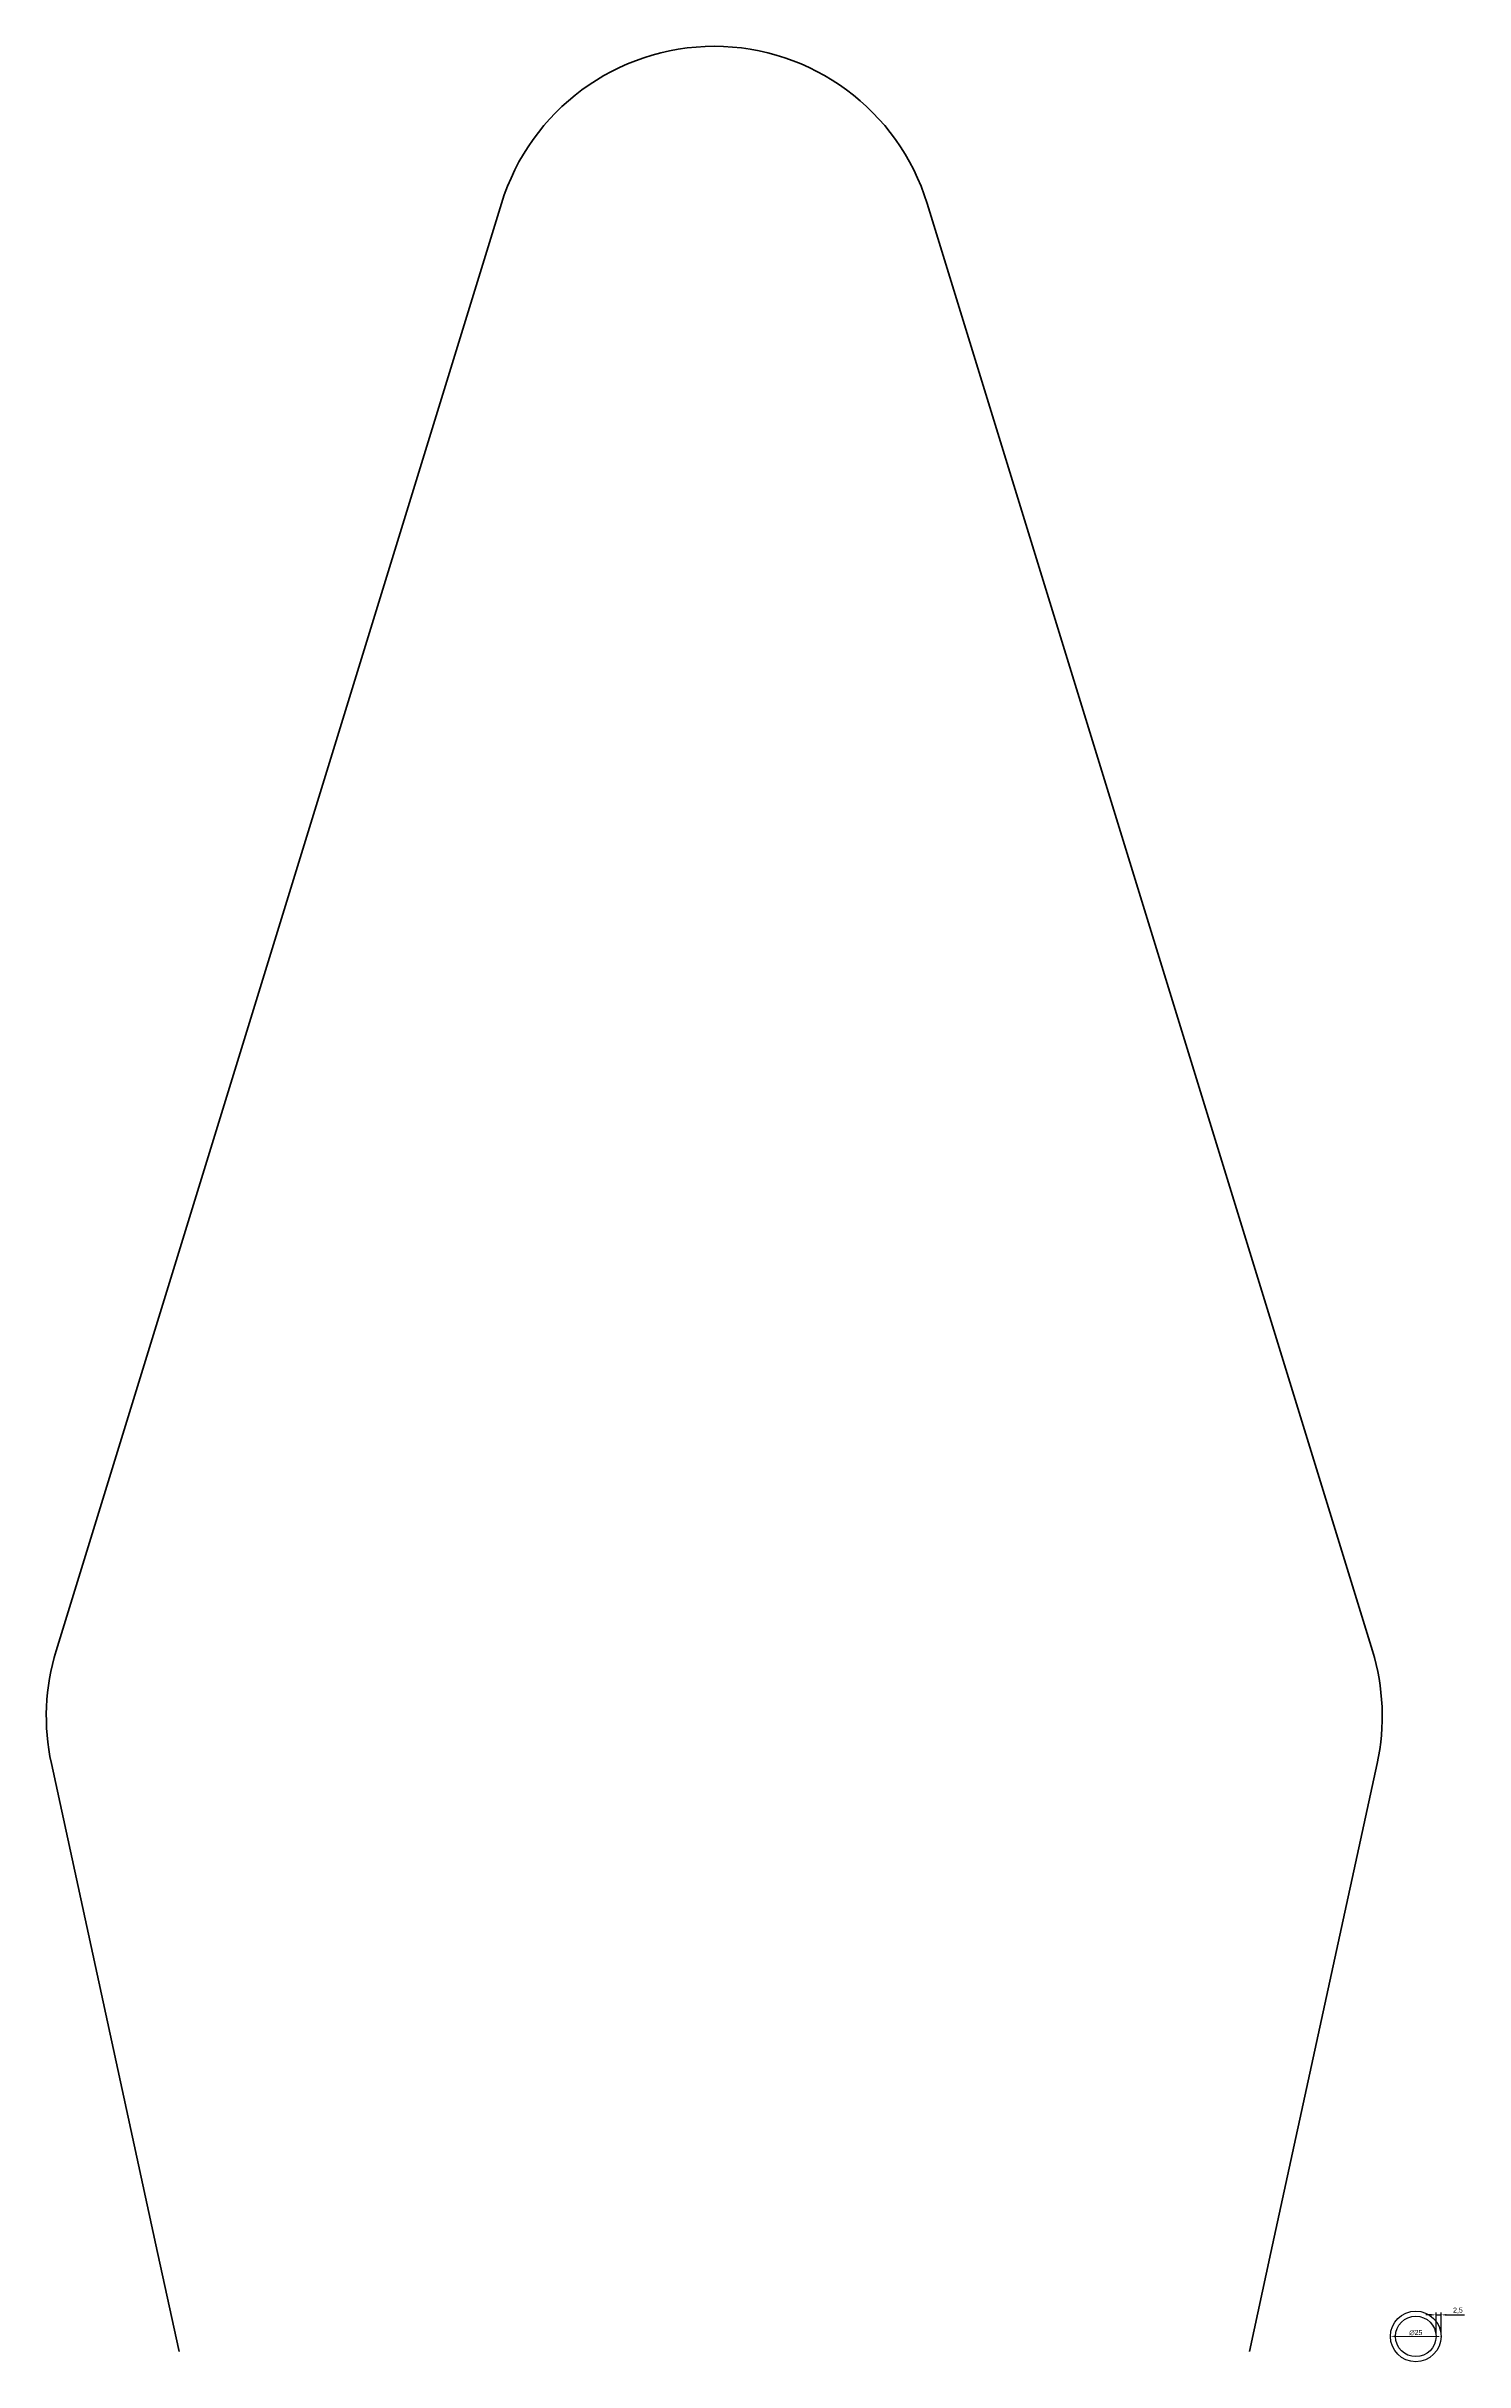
# Model space of a CAD drawing. Extents: x -330 to 371, y -208 to 936.
import ezdxf

# ---------------------------------------------------------------- set-up
doc = ezdxf.new("R2010")
doc.units = 0
doc.dimstyles.get("Standard").update_dxf_attribs({"dimtxt": 0.18, "dimasz": 0.18, "dimexe": 0.18, "dimexo": 0.0625, "dimgap": 0.09, "dimtad": 0, "dimtih": 1, "dimtoh": 1, "dimdec": 4, "dimzin": 0, "dimdsep": 46, "dimtxsty": 'Standard', "dimcen": 0.09, "dimadec": 0, "dimazin": 0, "dimtfac": 1, "dimtdec": 4, "dimtofl": 0, "dimtmove": 0, "dimatfit": 3, "dimfxl": 1, "dimtolj": 1, "dimtzin": 0, "dimarcsym": 0})

# ---------------------------------------------------------------- blocks, each defined once
blk = doc.blocks.new('*D2')
at = {"color": 0, "lineweight": -2, "transparency": 16777216}
blk.add_line((336.6, -195.4), (356.6, -195.5), dxfattribs=at)
at = {"color": 0, "transparency": 16777216}
for points in [[(336.6, -195), (336.6, -195.8), (334.1, -195.4)], [(356.6, -195.1), (356.6, -195.9), (359.1, -195.5)]]:
    blk.add_solid(points, dxfattribs=at)
at = {"layer": 'Defpoints', "color": 0, "transparency": 16777216}
for p in [(334.1, -195.4), (359.1, -195.5)]:
    blk.add_point(p, dxfattribs=at)
at = {"color": 0, "transparency": 16777216, "insert": (346.6, -193.6), "char_height": 2.5, "attachment_point": 5, "rotation": 359.7488}
blk.add_mtext('∅25', dxfattribs=at)
blk = doc.blocks.new('*D3')
at = {"color": 0, "lineweight": -2, "transparency": 16777216}
for p, q in [((354.1, -184.8), (351.6, -184.8)), ((356.6, -194.9), (356.6, -183.6)), ((356.6, -184.8), (359.1, -184.8)), ((359.1, -194.8), (359.1, -183.6)), ((361.6, -184.8), (370.7, -184.8))]:
    blk.add_line(p, q, dxfattribs=at)
at = {"color": 0, "transparency": 16777216}
for points in [[(354.1, -184.4), (354.1, -185.2), (356.6, -184.8)], [(361.6, -184.4), (361.6, -185.2), (359.1, -184.8)]]:
    blk.add_solid(points, dxfattribs=at)
at = {"layer": 'Defpoints', "color": 0, "transparency": 16777216}
for p in [(359.1, -184.8), (356.6, -195.5), (359.1, -195.4)]:
    blk.add_point(p, dxfattribs=at)
at = {"color": 0, "transparency": 16777216, "insert": (367.4, -182.7), "char_height": 2.5, "attachment_point": 5}
blk.add_mtext('2,5', dxfattribs=at)

msp = doc.modelspace()

# ---------------------------------------------------------------- linework, layer by layer
at = {"color": 255, "lineweight": 35}
for p, q in [((-105.136, 858.349), (-325.136, 143.349)), ((105.136, 858.349), (325.136, 143.349)), ((-275, -154), (-327.493, 87.649)), ((275, -154), (327.493, 87.649)), ((-275, -154), (-264.386, -202.86)), ((275, -154), (264.386, -202.86))]:
    msp.add_line(p, q, dxfattribs=at)
for radius in [12.5, 10]:
    msp.add_circle((346.574, -195.438), radius)
for centre, start, end in [((0, 826), 90.000003, 162.897266), ((0, 826), 17.102729, 90.000003), ((-220, 111), 162.897266, 192.255841), ((220, 111), 347.744165, 17.102729)]:
    msp.add_arc(centre, 110, start, end, dxfattribs=at)

# ---------------------------------------------------------------- dimensions: what is measured, and where the dimension line sits
dim = msp.add_linear_dim(base=(359.074, -184.82), p1=(356.574, -195.481), p2=(359.074, -195.438), dimstyle='Standard', override={"dimtxt": 2.5, "dimasz": 2.5, "dimexe": 1.25, "dimexo": 0.625, "dimgap": 0.625, "dimtad": 1, "dimtih": 0, "dimtoh": 0, "dimdec": 2, "dimzin": 8, "dimdsep": 44, "dimcen": 2.5, "dimtdec": 2, "dimtofl": 1, "dimatfit": 0, "dimtolj": 0, "dimtzin": 8})
dim.commit()
dim.dimension.update_dxf_attribs({"geometry": '*D3', "text_midpoint": (367.408, -182.737)})
dim = msp.add_diameter_dim_2p(p1=(334.074, -195.383), p2=(359.074, -195.492), dimstyle='Standard', override={"dimtxt": 2.5, "dimasz": 2.5, "dimexe": 1.25, "dimexo": 0.625, "dimgap": 0.625, "dimtad": 1, "dimtih": 0, "dimtoh": 0, "dimdec": 2, "dimzin": 8, "dimdsep": 44, "dimcen": 2.5, "dimtdec": 2, "dimtofl": 1, "dimatfit": 0, "dimtolj": 0, "dimtzin": 8})
dim.commit()
dim.dimension.update_dxf_attribs({"geometry": '*D2', "text_midpoint": (346.582, -193.563)})

doc.saveas('drawing.dxf')
